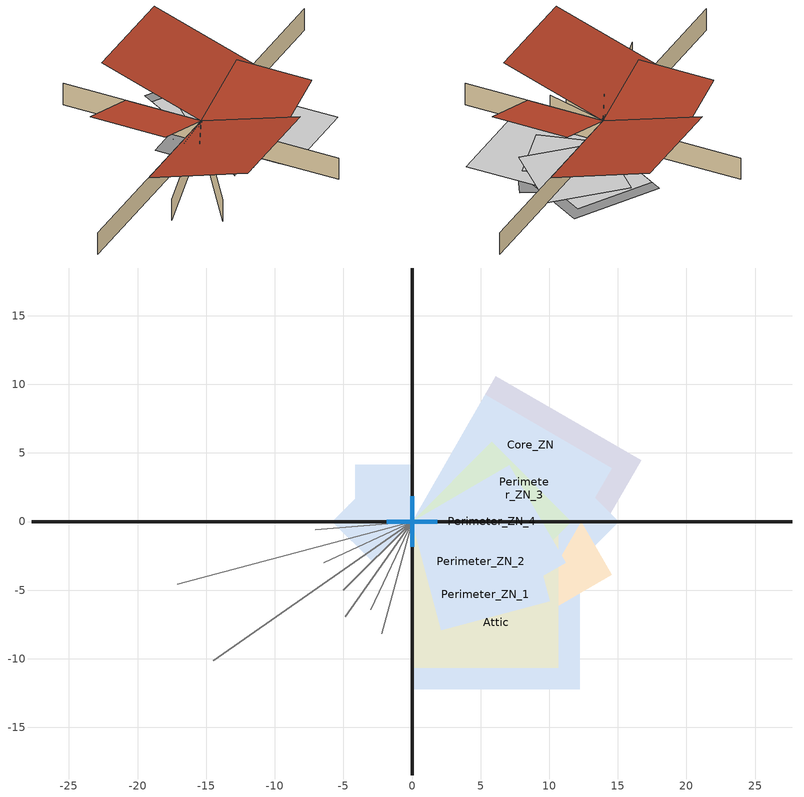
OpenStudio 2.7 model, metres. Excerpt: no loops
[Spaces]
Perimeter_ZN_1
 floor ground (Perimeter_ZN_1_floor Base_CZ12-SlabOnOrBelowGradeF073): 10.65,0 10.65,-10.65 0,-10.65 0,0 z0
 wall outside (Base_CZ12-NonresMetalFrameWallU062): 0,0 27.71,0 z0:3.05
 wall to Perimeter_ZN_2 (NACM_Interior Wall): 0,0 -7.05,-0.62 z0:3.05
 wall to Core_ZN (NACM_Interior Wall): 0,0 -17.1,-4.58 z0:3.05
 wall to Perimeter_ZN_4: -5,-5 0,0 z0:3.05
 window (Base_AllCZ_FixedWindowU36): 0,0 1.83,0 / 0,0 1.83,0 / 0,0 1.83,0 / 0,0 1.83,0 / 0,0 1.83,0 / 0,0 1.83,0 z0:1.52
 window (Glazed Door): 0,0 1.83,0 z0:2.13
Perimeter_ZN_2
 floor ground (Perimeter_ZN_2_floor Base_CZ12-SlabOnOrBelowGradeF073): 7.92,2.12 10.05,-5.8 2.12,-7.92 0,0 z0
 wall outside (Base_CZ12-NonresMetalFrameWallU062): 0,0 0,18.47 z0:3.05
 wall to Perimeter_ZN_3: -6.41,-2.99 0,0 z0:3.05
 wall to Core_ZN: -2.19,-8.18 0,0 z0:3.05
 window (Base_AllCZ_FixedWindowU36): 0,0 0,1.83 / 0,0 0,1.83 / 0,0 0,1.83 / 0,0 0,1.83 z0:1.52
Core_ZN
 floor ground (Core_ZN_floor Base_CZ12-SlabOnOrBelowGradeF073): 6.12,10.59 16.71,4.48 10.59,-6.12 0,0 z0
 wall to Perimeter_ZN_3: -14.5,-10.15 0,0 z0:3.05
 wall to Perimeter_ZN_4: -4.86,-6.93 0,0 z0:3.05
Perimeter_ZN_3
 floor ground (Perimeter_ZN_3_floor Base_CZ12-SlabOnOrBelowGradeF073): 9.22,5.33 14.55,-3.9 5.33,-9.22 0,0 z0
 wall outside (Base_CZ12-NonresMetalFrameWallU062): 0,0 -27.71,0 z0:3.05
 wall to Perimeter_ZN_4: -2.99,-6.41 0,0 z0:3.05
 window (Base_AllCZ_FixedWindowU36): 0,0 -1.83,0 / 0,0 -1.83,0 / 0,0 -1.83,0 / 0,0 -1.83,0 / 0,0 -1.83,0 / 0,0 -1.83,0 z0:1.52
Perimeter_ZN_4
 floor ground (Perimeter_ZN_4_floor Base_CZ12-SlabOnOrBelowGradeF073): 5.8,5.8 11.6,0 5.8,-5.8 0,0 z0
 wall outside (Base_CZ12-NonresMetalFrameWallU062): 0,0 0,-18.47 z0:3.05
 window (Base_AllCZ_FixedWindowU36): 0,0 0,-1.83 / 0,0 0,-1.83 / 0,0 0,-1.83 / 0,0 0,-1.83 z0:1.52
Attic
 floor outside (Base_CZ12-NonresOtherFloorU071): 0,4.12 0,0 -4.12,0 -4.12,4.12 z0; -0.88,3.27 0,0 -3.27,-0.88 -4.14,2.39 z0; -1.69,2.93 0,0 -2.93,-1.69 -4.62,1.24 z0; -2.91,2.91 0,0 -2.91,-2.91 -5.83,0 z0
 floor to Core_ZN (NACM_Drop Ceiling): 12.23,0 12.23,-12.23 0,-12.23 0,0 z0
 floor to Perimeter_ZN_2 (NACM_Drop Ceiling): 7.92,2.12 10.05,-5.8 2.12,-7.92 0,0 z0
 floor to Perimeter_ZN_4 (NACM_Drop Ceiling): 7.1,4.1 11.21,-3 4.1,-7.1 0,0 z0
 floor to Perimeter_ZN_1 (NACM_Drop Ceiling): 7.53,7.53 15.06,0 7.53,-7.53 0,0 z0
 floor to Perimeter_ZN_3 (NACM_Drop Ceiling): 5.33,9.22 14.55,3.9 9.22,-5.33 0,0 z0
 roof outside (Base_CZ12-SteepNonresWoodFramingAndOtherRoofU034): 0,-13.33,7.5 0,0,3.05 -14.05,0,3.05 -14.05,-13.33,7.5; 9.57,0,6.24 0,0,3.05 0,-10.09,3.05 9.57,-10.09,6.24; -9.57,0,6.24 0,0,3.05 0,10.09,3.05 -9.57,10.09,6.24; 0,13.33,7.5 0,0,3.05 14.05,0,3.05 14.05,13.33,7.5
[Site]
SACRAMENTO-EXECUTIVE-ARP Design_Conditions: Latitude {deg}=38.58; Longitude {deg}=-121.49; Time Zone {hr}=-8; Elevation {m}=3.9624
[SizingPeriod:DesignDay] Barometric Pressure {Pa}=101277; Sky Clearness=0; Rain Indicator=0; Snow Indicator=0; Day of Month=21; Daylight Saving Time Indicator=0; Dry-Bulb Temperature Range Modifier Type=DefaultMultipliers
Name | Maximum Dry-Bulb Temperature {C} | Daily Dry-Bulb Temperature Range {deltaC} | Humidity Indicating Conditions at Maximum Dry-Bulb | Wind Speed {m/s} | Wind Direction {deg} | Month | Day Type | Humidity Indicating Type | Solar Model Indicator | ASHRAE Taub | ASHRAE Taud
SACRAMENTO-EXECUTIVE-ARP Ann Htg 99.6% Condns DB | -0.2 | 0 | -0.2 | 0.4 | 90 | 1 | WinterDesignDay | Wetbulb | ASHRAEClearSky
SACRAMENTO-EXECUTIVE-ARP Ann Clg 0.4% Condns DB=>MCWB | 37.9 | 17.3 | 21.1 | 3.4 | 270 | 7 | SummerDesignDay | Wetbulb | ASHRAETau | 0.382 | 2.325
SACRAMENTO-EXECUTIVE-ARP Ann Clg 0.4% Condns DP=>MCDB | 28.5 | 17.3 | 17.9 | 3.3 | 270 | 7 | SummerDesignDay | Dewpoint | ASHRAETau | 0.382 | 2.325
SACRAMENTO-EXECUTIVE-ARP JUN Clg 0.4% Condns DB=>MCWB | 38.2 | 16.8 | 21.5 | 4.1 | 157 | 6 | SummerDesignDay | Wetbulb | ASHRAETau | 0.351 | 2.494
SACRAMENTO-EXECUTIVE-ARP JUL Clg 0.4% Condns DB=>MCWB | 41 | 17.3 | 22.1 | 2.9 | 225 | 7 | SummerDesignDay | Wetbulb | ASHRAETau | 0.382 | 2.325
SACRAMENTO-EXECUTIVE-ARP AUG Clg 0.4% Condns DB=>MCWB | 39.2 | 17.9 | 22.1 | 3 | 292 | 8 | SummerDesignDay | Wetbulb | ASHRAETau | 0.384 | 2.328
SACRAMENTO-EXECUTIVE-ARP SEP Clg 0.4% Condns DB=>MCWB | 37.8 | 17.2 | 20.5 | 2.4 | 0 | 9 | SummerDesignDay | Wetbulb | ASHRAETau | 0.358 | 2.451
SACRAMENTO-EXECUTIVE-ARP OCT Clg 0.4% Condns DB=>MCWB | 32.7 | 13 | 18.3 | 2.1 | 337 | 10 | SummerDesignDay | Wetbulb | ASHRAETau | 0.347 | 2.412
SACRAMENTO-EXECUTIVE-ARP NOV Clg 0.4% Condns DB=>MCWB | 25.2 | 7.3 | 15.2 | 2.4 | 292 | 11 | SummerDesignDay | Wetbulb | ASHRAETau | 0.315 | 2.59
[Site:WaterMainsTemperature]
Calculation Method=Schedule; Temperature Schedule=WaterMainCZ12
[Building]
Small Office: North Axis {deg}=0
[Material]
Name | Roughness | Thickness {m} | Conductivity {W/m-K} | Density {kg/m3} | Specific Heat {J/kg-K} | Thermal Absorptance | Solar Absorptance | Visible Absorptance
Stucco - 7/8 in. | MediumRough | 0.022352 | 0.700948 | 1855.1 | 837.36 | 0.9 | 0.7 | 0.8
Compliance Insulation R13.99 | Smooth | 0.0567131 | 0.0230188 | 16.0185 | 1130.436
Air - Metal Wall Framing - 16 or 24 in. OC; Air - Metal Wall Framing - 16 or 24 in. OC 1 | Smooth | 0.1397 | 1.22017 | 1.28148 | 1004.832
Gypsum Board - 1/2 in. | Smooth | 0.0127 | 0.158656 | 640.739 | 1130.436 | 0.9 | 0.7 | 0.8
Gypsum Board - 5/8 in. | MediumRough | 0.016002 | 0.158656 | 640.739 | 1130.436 | 0.9 | 0.7 | 0.8
Metal Standing Seam - 1/16 in. | MediumRough | 0.0015875 | 2.21534 | 7820.53 | 502.416 | 0.85 | 0.8 | 0.85
Compliance Insulation R28.63 | Smooth | 0.116061 | 0.0230188 | 16.0185 | 1130.436 | 0.9 | 0.7 | 0.8
Compliance Insulation R9.83 | MediumRough | 0.0398691 | 0.0230188 | 16.0185 | 1130.436 | 0.9 | 0.7 | 0.8
Plywood - 5/8 in. | Smooth | 0.016002 | 0.11544 | 480.554 | 1884.06
Carpet - 3/4 in. | Smooth | 0.01905 | 0.0455183 | 288.332 | 1381.644 | 0.9 | 0.7 | 0.8
Acoustic Tile - 3/4 in. | MediumRough | 0.01905 | 0.0576335 | 288.332 | 795.492 | 0.9 | 0.7 | 0.8
[Construction]
Base_CZ12-NonresMetalFrameWallU062: Stucco - 7/8 in., Compliance Insulation R13.99, Air - Metal Wall Framing - 16 or 24 in. OC, Gypsum Board - 1/2 in.
NACM_Interior Wall: Gypsum Board - 5/8 in., Air - Metal Wall Framing - 16 or 24 in. OC 1, Gypsum Board - 5/8 in.
Base_CZ12-SteepNonresWoodFramingAndOtherRoofU034: Metal Standing Seam - 1/16 in., Compliance Insulation R28.63
Base_CZ12-NonresOtherFloorU071: Compliance Insulation R9.83, Plywood - 5/8 in., Carpet - 3/4 in.
NACM_Drop Ceiling: Acoustic Tile - 3/4 in.
Base_AllCZ_FixedWindowU36: Base_AllCZ_FixedWindowU36 Material
Glazed Door: Glazed Door Material
[WindowMaterial:SimpleGlazingSystem]
Name | U-Factor {W/m2-K} | Solar Heat Gain Coefficient | Visible Transmittance
Base_AllCZ_FixedWindowU36 Material | 2.04417 | 0.25 | 0.42
Glazed Door Material | 2.55522 | 0.23 | 0.17
[Construction:FfactorGroundFloor] F-Factor {W/m-K}=1.26344
Name | Area {m2} | PerimeterExposed {m}
Perimeter_ZN_1_floor Base_CZ12-SlabOnOrBelowGradeF073; Perimeter_ZN_3_floor Base_CZ12-SlabOnOrBelowGradeF073 | 113.449 | 27.432
Perimeter_ZN_2_floor Base_CZ12-SlabOnOrBelowGradeF073 | 67.3009 | 18.288
Perimeter_ZN_4_floor Base_CZ12-SlabOnOrBelowGradeF073 | 67.3021 | 18.288
Core_ZN_floor Base_CZ12-SlabOnOrBelowGradeF073 | 149.659 | 0
[Space] Building Story=Building Story 1
Name | Thermal Zone | Design Specification Outdoor Air Object
Perimeter_ZN_1 | Perimeter_ZN_1 Thermal Zone | Perimeter_ZN_1 Thermal Zone Design Specification Outdoor Air
Perimeter_ZN_2 | Perimeter_ZN_2 Thermal Zone | Perimeter_ZN_2 Thermal Zone Design Specification Outdoor Air
Perimeter_ZN_3 | Perimeter_ZN_3 Thermal Zone | Perimeter_ZN_3 Thermal Zone Design Specification Outdoor Air
Perimeter_ZN_4 | Perimeter_ZN_4 Thermal Zone | Perimeter_ZN_4 Thermal Zone Design Specification Outdoor Air
Core_ZN | Core_ZN Thermal Zone | Core_ZN Thermal Zone Design Specification Outdoor Air
Attic | Attic Thermal Zone | Attic Thermal Zone Design Specification Outdoor Air
[ThermalZone] Multiplier=1; Use Ideal Air Loads=No
Name | Volume {m3} | Thermostat
Attic Thermal Zone | 1731.2
Core_ZN Thermal Zone | 456.156 | Core_ZN Thermal Zone Thermostat
Perimeter_ZN_1 Thermal Zone | 345.797 | Perimeter_ZN_1 Thermal Zone Thermostat
Perimeter_ZN_2 Thermal Zone | 205.13 | Perimeter_ZN_2 Thermal Zone Thermostat
Perimeter_ZN_3 Thermal Zone | 345.797 | Perimeter_ZN_3 Thermal Zone Thermostat
Perimeter_ZN_4 Thermal Zone | 205.13 | Perimeter_ZN_4 Thermal Zone Thermostat
[Sizing:Zone] Zone Cooling Design Supply Air Temperature Input Method=SupplyAirTemperature; Zone Cooling Design Supply Air Temperature {C}=14; Zone Cooling Design Supply Air Temperature Difference {deltaC}=11.11; Zone Heating Design Supply Air Temperature {C}=40; Zone Cooling Design Supply Air Humidity Ratio {kg-H2O/kg-air}=0.0085; Zone Heating Design Supply Air Humidity Ratio {kg-H2O/kg-air}=0.008; Zone Heating Sizing Factor=1; Zone Cooling Sizing Factor=1; Cooling Design Air Flow Method=DesignDay; Cooling Minimum Air Flow per Zone Floor Area {m3/s-m2}=0; Cooling Minimum Air Flow {m3/s}=0; Cooling Minimum Air Flow Fraction=0; Heating Design Air Flow Method=DesignDay; Heating Maximum Air Flow per Zone Floor Area {m3/s-m2}=0; Heating Maximum Air Flow {m3/s}=0; Heating Maximum Air Flow Fraction=0; Account for Dedicated Outdoor Air System=No; Dedicated Outdoor Air System Control Strategy=NeutralSupplyAir; Dedicated Outdoor Air Low Setpoint Temperature for Design {C}=autosize; Dedicated Outdoor Air High Setpoint Temperature for Design {C}=autosize
Name | Zone Heating Design Supply Air Temperature Input Method | Zone Heating Design Supply Air Temperature Difference {deltaC}
Attic Thermal Zone | SupplyAirTemperature | 11.11
Core_ZN Thermal Zone | TemperatureDifference | 13.8889
[Zone equipment]
Core_ZN Thermal Zone: PropNoClg ZnSys
[BuildingStory]
Building Story 1
[People:Definition] Number of People Calculation Method=People/Area; People per Space Floor Area {person/m2}=0.0538196; Fraction Radiant=0.3; Sensible Heat Fraction=0.555556
Perimeter_ZN_1 People Definition; Perimeter_ZN_2 People Definition; Perimeter_ZN_3 People Definition; Perimeter_ZN_4 People Definition; Core_ZN People Definition
[People] Number of People Schedule=OfficeOccupancy; Multiplier=1
Name | People Definition | Space or SpaceType | Activity Level Schedule
Perimeter_ZN_1 People | Perimeter_ZN_1 People Definition | Perimeter_ZN_1 | Perimeter_ZN_1 People Activity Level
Perimeter_ZN_2 People | Perimeter_ZN_2 People Definition | Perimeter_ZN_2 | Perimeter_ZN_2 People Activity Level
Perimeter_ZN_3 People | Perimeter_ZN_3 People Definition | Perimeter_ZN_3 | Perimeter_ZN_3 People Activity Level
Perimeter_ZN_4 People | Perimeter_ZN_4 People Definition | Perimeter_ZN_4 | Perimeter_ZN_4 People Activity Level
Core_ZN People | Core_ZN People Definition | Core_ZN | Core_ZN People Activity Level
[SpaceInfiltration:DesignFlowRate] Design Flow Rate Calculation Method=Flow/ExteriorWallArea; Flow per Exterior Surface Area {m3/s-m2}=0.000227584; Constant Term Coefficient=0; Temperature Term Coefficient=0; Velocity Term Coefficient=0.224052; Velocity Squared Term Coefficient=0
Name | Space or SpaceType | Schedule
Perimeter_ZN_1 Space Infiltration Design Flow Rate 1 | Perimeter_ZN_1 | OfficeInfiltration
Perimeter_ZN_2 Space Infiltration Design Flow Rate 1 | Perimeter_ZN_2 | OfficeInfiltration
Perimeter_ZN_3 Space Infiltration Design Flow Rate 1 | Perimeter_ZN_3 | OfficeInfiltration
Perimeter_ZN_4 Space Infiltration Design Flow Rate 1 | Perimeter_ZN_4 | OfficeInfiltration
Core_ZN Space Infiltration Design Flow Rate 1 | Core_ZN | OfficeInfiltration
Attic Space Infiltration Design Flow Rate 1 | Attic | On
[Lights:Definition] Design Level Calculation Method=Watts/Area; Watts per Space Floor Area {W/m2}=6.45835; Fraction Radiant=0.58; Return Air Fraction=0
Perimeter_ZN_1 Regulated Lights Definition; Perimeter_ZN_2 Regulated Lights Definition; Perimeter_ZN_3 Regulated Lights Definition; Perimeter_ZN_4 Regulated Lights Definition; Core_ZN Regulated Lights Definition
[Lights] Schedule=OfficeLights; Fraction Replaceable=1
Name | Lights Definition | Space or SpaceType
Perimeter_ZN_1 Regulated Lights | Perimeter_ZN_1 Regulated Lights Definition | Perimeter_ZN_1
Perimeter_ZN_2 Regulated Lights | Perimeter_ZN_2 Regulated Lights Definition | Perimeter_ZN_2
Perimeter_ZN_3 Regulated Lights | Perimeter_ZN_3 Regulated Lights Definition | Perimeter_ZN_3
Perimeter_ZN_4 Regulated Lights | Perimeter_ZN_4 Regulated Lights Definition | Perimeter_ZN_4
Core_ZN Regulated Lights | Core_ZN Regulated Lights Definition | Core_ZN
[ElectricEquipment:Definition] Design Level Calculation Method=Watts/Area; Watts per Space Floor Area {W/m2}=16.1459; Fraction Latent=0; Fraction Radiant=0.2; Fraction Lost=0
Perimeter_ZN_1 Recepticle Loads Definition; Perimeter_ZN_2 Recepticle Loads Definition; Perimeter_ZN_3 Recepticle Loads Definition; Perimeter_ZN_4 Recepticle Loads Definition; Core_ZN Recepticle Loads Definition
[ElectricEquipment] Schedule=OfficeReceptacle
Name | Electric Equipment Definition | Space or SpaceType
Perimeter_ZN_1 Recepticle Loads | Perimeter_ZN_1 Recepticle Loads Definition | Perimeter_ZN_1
Perimeter_ZN_2 Recepticle Loads | Perimeter_ZN_2 Recepticle Loads Definition | Perimeter_ZN_2
Perimeter_ZN_3 Recepticle Loads | Perimeter_ZN_3 Recepticle Loads Definition | Perimeter_ZN_3
Perimeter_ZN_4 Recepticle Loads | Perimeter_ZN_4 Recepticle Loads Definition | Perimeter_ZN_4
Core_ZN Recepticle Loads | Core_ZN Recepticle Loads Definition | Core_ZN
[AvailabilityManager:NightCycle] Control Type=CycleOnControlZone; Thermostat Tolerance {deltaC}=1.11111; Cycling Run Time Control Type=ThermostatWithMinimumRunTime; Cycling Run Time {s}=900
Availability Manager Night Cycle 1; Availability Manager Night Cycle 2; Availability Manager Night Cycle 3; Availability Manager Night Cycle 4
[Coil:Cooling:DX:SingleSpeed]
PropNoClg CoilClg: Availability Schedule=Always On Discrete; Rated Total Cooling Capacity {W}=autosize; Rated Sensible Heat Ratio=autosize; Rated COP {W/W}=3; Rated Air Flow Rate {m3/s}=autosize; Rated Evaporator Fan Power Per Volume Flow Rate {W/(m3/s)}=773.3; Total Cooling Capacity Function of Temperature Curve=CoilClgDXQRatio_fTwbToadbSI; Total Cooling Capacity Function of Flow Fraction Curve=CoilClgDXSnglQRatio_fCFMRatio; Energy Input Ratio Function of Temperature Curve=Curve Biquadratic 1; Energy Input Ratio Function of Flow Fraction Curve=CoilClgDXSnglEIRRatio_fCFMRatio; Part Load Fraction Correlation Curve=Curve Quadratic 1; Condenser Type=AirCooled; Evaporative Condenser Effectiveness=0; Evaporative Condenser Air Flow Rate {m3/s}=Autosize; Evaporative Condenser Pump Rated Power Consumption {W}=Autosize; Crankcase Heater Capacity {W}=0; Maximum Outdoor Dry-Bulb Temperature for Crankcase Heater Operation {C}=0; Basin Heater Capacity {W/K}=0; Basin Heater Setpoint Temperature {C}=10
[DesignSpecification:OutdoorAir] Outdoor Air Method=Maximum; Outdoor Air Flow per Person {m3/s-person}=0
Name | Outdoor Air Flow per Floor Area {m3/s-m2}
Attic Thermal Zone Design Specification Outdoor Air | 0
Core_ZN Thermal Zone Design Specification Outdoor Air; Perimeter_ZN_1 Thermal Zone Design Specification Outdoor Air; Perimeter_ZN_2 Thermal Zone Design Specification Outdoor Air; Perimeter_ZN_3 Thermal Zone Design Specification Outdoor Air; Perimeter_ZN_4 Thermal Zone Design Specification Outdoor Air | 0.000762
[ThermostatSetpoint:DualSetpoint] Heating Setpoint Temperature Schedule=OfficeHtgSetpt; Cooling Setpoint Temperature Schedule=OfficeClgSetpt
Core_ZN Thermal Zone Thermostat; Perimeter_ZN_1 Thermal Zone Thermostat; Perimeter_ZN_2 Thermal Zone Thermostat; Perimeter_ZN_3 Thermal Zone Thermostat; Perimeter_ZN_4 Thermal Zone Thermostat
[Fan:OnOff]
PropNoClg Fan: Availability Schedule=Always On; Fan Total Efficiency=1; Pressure Rise {Pa}=0.00249089; Maximum Flow Rate {m3/s}=autosize; Motor Efficiency=1; Motor In Airstream Fraction=1; Fan Power Ratio Function of Speed Ratio Curve=Fan On Off Power Curve; Fan Efficiency Ratio Function of Speed Ratio Curve=Fan On Off Efficiency Curve
[Coil:Heating:Electric]
PropNoClg Dummy CoilHtg: Availability Schedule=Always On
[ZoneHVAC:PackagedTerminalAirConditioner]
PropNoClg ZnSys: Availability Schedule=OfficeHVACAvail; Supply Air Flow Rate During Cooling Operation {m3/s}=Autosize; Supply Air Flow Rate During Heating Operation {m3/s}=Autosize; Supply Air Flow Rate When No Cooling or Heating is Needed {m3/s}=Autosize; Outdoor Air Flow Rate During Cooling Operation {m3/s}=0; Outdoor Air Flow Rate During Heating Operation {m3/s}=0; Outdoor Air Flow Rate When No Cooling or Heating is Needed {m3/s}=0; Supply Air Fan=PropNoClg Fan; Heating Coil=PropNoClg Dummy CoilHtg; Cooling Coil=PropNoClg CoilClg; Fan Placement=DrawThrough
[Curve:Biquadratic]
Name | Coefficient1 Constant | Coefficient2 x | Coefficient3 x**2 | Coefficient4 y | Coefficient5 y**2 | Coefficient6 x*y | Minimum Value of x | Maximum Value of x | Minimum Value of y | Maximum Value of y | Minimum Curve Output | Maximum Curve Output
CoilClgDXQRatio_fTwbToadbSI | 0.86779 | 0.014245 | 0.000554 | -0.007569 | 3.2e-005 | -0.000191 | 13.89 | 25 | 23.89 | 46.11 | 0.77 | 1.29
Curve Biquadratic 1 | 0.342414 | 0.034885 | -0.0006237 | 0.00497722 | 0.000437951 | -0.000728028 | 17 | 22 | 13 | 46
[Curve:Cubic]
Fan On Off Efficiency Curve: Coefficient1 Constant=1; Coefficient2 x=0; Coefficient3 x**2=0; Coefficient4 x**3=0; Minimum Value of x=0; Maximum Value of x=1
[Curve:Quadratic] Minimum Value of x=0
Name | Coefficient1 Constant | Coefficient2 x | Coefficient3 x**2 | Maximum Value of x | Minimum Curve Output
CoilClgDXSnglQRatio_fCFMRatio | 0.8 | 0.2 | 0 | 100 | 0.8
CoilClgDXSnglEIRRatio_fCFMRatio | 1.156 | -0.1816 | 0.0256 | 100
Curve Quadratic 1 | 0.85 | 0.15 | 0 | 1
[Schedule:Day]
WaterMainCZ12Jan: 1, 0, 10.7778, 2, 0, 10.7778, 3, 0, 10.7778, 4, 0, 10.7778, 5, 0, 10.7778, 6, 0, 10.7778, 7, 0, 10.7778, 8, 0, 10.7778, 9, 0, 10.7778, 10, 0, 10.7778, 11, 0, 10.7778, 12, 0, 10.7778, 13, 0, 10.7778, 14, 0, 10.7778, 15, 0, 10.7778, 16, 0, 10.7778, 17, 0, 10.7778, 18, 0, 10.7778, 19, 0, 10.7778, 20, 0, 10.7778, 21, 0, 10.7778, 22, 0, 10.7778, 23, 0, 10.7778, 24, 0, 10.7778
WaterMainCZ12Feb: 1, 0, 10.8333, 2, 0, 10.8333, 3, 0, 10.8333, 4, 0, 10.8333, 5, 0, 10.8333, 6, 0, 10.8333, 7, 0, 10.8333, 8, 0, 10.8333, 9, 0, 10.8333, 10, 0, 10.8333, 11, 0, 10.8333, 12, 0, 10.8333, 13, 0, 10.8333, 14, 0, 10.8333, 15, 0, 10.8333, 16, 0, 10.8333, 17, 0, 10.8333, 18, 0, 10.8333, 19, 0, 10.8333, 20, 0, 10.8333, 21, 0, 10.8333, 22, 0, 10.8333, 23, 0, 10.8333, 24, 0, 10.8333
WaterMainCZ12Mar: 1, 0, 11.5, 2, 0, 11.5, 3, 0, 11.5, 4, 0, 11.5, 5, 0, 11.5, 6, 0, 11.5, 7, 0, 11.5, 8, 0, 11.5, 9, 0, 11.5, 10, 0, 11.5, 11, 0, 11.5, 12, 0, 11.5, 13, 0, 11.5, 14, 0, 11.5, 15, 0, 11.5, 16, 0, 11.5, 17, 0, 11.5, 18, 0, 11.5, 19, 0, 11.5, 20, 0, 11.5, 21, 0, 11.5, 22, 0, 11.5, 23, 0, 11.5, 24, 0, 11.5
WaterMainCZ12Apr: 1, 0, 12.5556, 2, 0, 12.5556, 3, 0, 12.5556, 4, 0, 12.5556, 5, 0, 12.5556, 6, 0, 12.5556, 7, 0, 12.5556, 8, 0, 12.5556, 9, 0, 12.5556, 10, 0, 12.5556, 11, 0, 12.5556, 12, 0, 12.5556, 13, 0, 12.5556, 14, 0, 12.5556, 15, 0, 12.5556, 16, 0, 12.5556, 17, 0, 12.5556, 18, 0, 12.5556, 19, 0, 12.5556, 20, 0, 12.5556, 21, 0, 12.5556, 22, 0, 12.5556, 23, 0, 12.5556, 24, 0, 12.5556
WaterMainCZ12May: 1, 0, 12.6111, 2, 0, 12.6111, 3, 0, 12.6111, 4, 0, 12.6111, 5, 0, 12.6111, 6, 0, 12.6111, 7, 0, 12.6111, 8, 0, 12.6111, 9, 0, 12.6111, 10, 0, 12.6111, 11, 0, 12.6111, 12, 0, 12.6111, 13, 0, 12.6111, 14, 0, 12.6111, 15, 0, 12.6111, 16, 0, 12.6111, 17, 0, 12.6111, 18, 0, 12.6111, 19, 0, 12.6111, 20, 0, 12.6111, 21, 0, 12.6111, 22, 0, 12.6111, 23, 0, 12.6111, 24, 0, 12.6111
WaterMainCZ12Jun: 1, 0, 14.4444, 2, 0, 14.4444, 3, 0, 14.4444, 4, 0, 14.4444, 5, 0, 14.4444, 6, 0, 14.4444, 7, 0, 14.4444, 8, 0, 14.4444, 9, 0, 14.4444, 10, 0, 14.4444, 11, 0, 14.4444, 12, 0, 14.4444, 13, 0, 14.4444, 14, 0, 14.4444, 15, 0, 14.4444, 16, 0, 14.4444, 17, 0, 14.4444, 18, 0, 14.4444, 19, 0, 14.4444, 20, 0, 14.4444, 21, 0, 14.4444, 22, 0, 14.4444, 23, 0, 14.4444, 24, 0, 14.4444
WaterMainCZ12Jul: 1, 0, 15.6667, 2, 0, 15.6667, 3, 0, 15.6667, 4, 0, 15.6667, 5, 0, 15.6667, 6, 0, 15.6667, 7, 0, 15.6667, 8, 0, 15.6667, 9, 0, 15.6667, 10, 0, 15.6667, 11, 0, 15.6667, 12, 0, 15.6667, 13, 0, 15.6667, 14, 0, 15.6667, 15, 0, 15.6667, 16, 0, 15.6667, 17, 0, 15.6667, 18, 0, 15.6667, 19, 0, 15.6667, 20, 0, 15.6667, 21, 0, 15.6667, 22, 0, 15.6667, 23, 0, 15.6667, 24, 0, 15.6667
WaterMainCZ12Aug: 1, 0, 16.2778, 2, 0, 16.2778, 3, 0, 16.2778, 4, 0, 16.2778, 5, 0, 16.2778, 6, 0, 16.2778, 7, 0, 16.2778, 8, 0, 16.2778, 9, 0, 16.2778, 10, 0, 16.2778, 11, 0, 16.2778, 12, 0, 16.2778, 13, 0, 16.2778, 14, 0, 16.2778, 15, 0, 16.2778, 16, 0, 16.2778, 17, 0, 16.2778, 18, 0, 16.2778, 19, 0, 16.2778, 20, 0, 16.2778, 21, 0, 16.2778, 22, 0, 16.2778, 23, 0, 16.2778, 24, 0, 16.2778
WaterMainCZ12Sep: 1, 0, 16, 2, 0, 16, 3, 0, 16, 4, 0, 16, 5, 0, 16, 6, 0, 16, 7, 0, 16, 8, 0, 16, 9, 0, 16, 10, 0, 16, 11, 0, 16, 12, 0, 16, 13, 0, 16, 14, 0, 16, 15, 0, 16, 16, 0, 16, 17, 0, 16, 18, 0, 16, 19, 0, 16, 20, 0, 16, 21, 0, 16, 22, 0, 16, 23, 0, 16, 24, 0, 16
WaterMainCZ12Oct: 1, 0, 15.7778, 2, 0, 15.7778, 3, 0, 15.7778, 4, 0, 15.7778, 5, 0, 15.7778, 6, 0, 15.7778, 7, 0, 15.7778, 8, 0, 15.7778, 9, 0, 15.7778, 10, 0, 15.7778, 11, 0, 15.7778, 12, 0, 15.7778, 13, 0, 15.7778, 14, 0, 15.7778, 15, 0, 15.7778, 16, 0, 15.7778, 17, 0, 15.7778, 18, 0, 15.7778, 19, 0, 15.7778, 20, 0, 15.7778, 21, 0, 15.7778, 22, 0, 15.7778, 23, 0, 15.7778, 24, 0, 15.7778
WaterMainCZ12Nov: 1, 0, 14, 2, 0, 14, 3, 0, 14, 4, 0, 14, 5, 0, 14, 6, 0, 14, 7, 0, 14, 8, 0, 14, 9, 0, 14, 10, 0, 14, 11, 0, 14, 12, 0, 14, 13, 0, 14, 14, 0, 14, 15, 0, 14, 16, 0, 14, 17, 0, 14, 18, 0, 14, 19, 0, 14, 20, 0, 14, 21, 0, 14, 22, 0, 14, 23, 0, 14, 24, 0, 14
WaterMainCZ12Dec: 1, 0, 11.7222, 2, 0, 11.7222, 3, 0, 11.7222, 4, 0, 11.7222, 5, 0, 11.7222, 6, 0, 11.7222, 7, 0, 11.7222, 8, 0, 11.7222, 9, 0, 11.7222, 10, 0, 11.7222, 11, 0, 11.7222, 12, 0, 11.7222, 13, 0, 11.7222, 14, 0, 11.7222, 15, 0, 11.7222, 16, 0, 11.7222, 17, 0, 11.7222, 18, 0, 11.7222, 19, 0, 11.7222, 20, 0, 11.7222, 21, 0, 11.7222, 22, 0, 11.7222, 23, 0, 11.7222, 24, 0, 11.7222
OfficeOccupancySun: 1, 0, 0, 2, 0, 0, 3, 0, 0, 4, 0, 0, 5, 0, 0, 6, 0, 0, 7, 0, 0.05, 8, 0, 0.05, 9, 0, 0.05, 10, 0, 0.05, 11, 0, 0.05, 12, 0, 0.05, 13, 0, 0.05, 14, 0, 0.05, 15, 0, 0.05, 16, 0, 0.05, 17, 0, 0.05, 18, 0, 0.05, 19, 0, 0, 20, 0, 0, 21, 0, 0, 22, 0, 0, 23, 0, 0, 24, 0, 0
OfficeOccupancyWD: 1, 0, 0, 2, 0, 0, 3, 0, 0, 4, 0, 0, 5, 0, 0, 6, 0, 0, 7, 0, 0.1, 8, 0, 0.2, 9, 0, 0.95, 10, 0, 0.95, 11, 0, 0.95, 12, 0, 0.95, 13, 0, 0.5, 14, 0, 0.95, 15, 0, 0.95, 16, 0, 0.95, 17, 0, 0.95, 18, 0, 0.3, 19, 0, 0.1, 20, 0, 0.1, 21, 0, 0.1, 22, 0, 0.1, 23, 0, 0.05, 24, 0, 0.05
OfficeOccupancySat: 1, 0, 0, 2, 0, 0, 3, 0, 0, 4, 0, 0, 5, 0, 0, 6, 0, 0, 7, 0, 0.1, 8, 0, 0.1, 9, 0, 0.3, 10, 0, 0.3, 11, 0, 0.3, 12, 0, 0.3, 13, 0, 0.1, 14, 0, 0.1, 15, 0, 0.1, 16, 0, 0.1, 17, 0, 0.1, 18, 0, 0.05, 19, 0, 0.05, 20, 0, 0, 21, 0, 0, 22, 0, 0, 23, 0, 0, 24, 0, 0
OnDay; AllOnHVACAvailDay: 1, 0, 1, 2, 0, 1, 3, 0, 1, 4, 0, 1, 5, 0, 1, 6, 0, 1, 7, 0, 1, 8, 0, 1, 9, 0, 1, 10, 0, 1, 11, 0, 1, 12, 0, 1, 13, 0, 1, 14, 0, 1, 15, 0, 1, 16, 0, 1, 17, 0, 1, 18, 0, 1, 19, 0, 1, 20, 0, 1, 21, 0, 1, 22, 0, 1, 23, 0, 1, 24, 0, 1
OffDay: 1, 0, 0, 2, 0, 0, 3, 0, 0, 4, 0, 0, 5, 0, 0, 6, 0, 0, 7, 0, 0, 8, 0, 0, 9, 0, 0, 10, 0, 0, 11, 0, 0, 12, 0, 0, 13, 0, 0, 14, 0, 0, 15, 0, 0, 16, 0, 0, 17, 0, 0, 18, 0, 0, 19, 0, 0, 20, 0, 0, 21, 0, 0, 22, 0, 0, 23, 0, 0, 24, 0, 0
OfficeReceptacleSun; OfficeLightsSun: 1, 0, 0.05, 2, 0, 0.05, 3, 0, 0.05, 4, 0, 0.05, 5, 0, 0.05, 6, 0, 0.05, 7, 0, 0.05, 8, 0, 0.05, 9, 0, 0.05, 10, 0, 0.05, 11, 0, 0.05, 12, 0, 0.05, 13, 0, 0.05, 14, 0, 0.05, 15, 0, 0.05, 16, 0, 0.05, 17, 0, 0.05, 18, 0, 0.05, 19, 0, 0.05, 20, 0, 0.05, 21, 0, 0.05, 22, 0, 0.05, 23, 0, 0.05, 24, 0, 0.05
OfficeReceptacleWD: 1, 0, 0.05, 2, 0, 0.05, 3, 0, 0.05, 4, 0, 0.05, 5, 0, 0.05, 6, 0, 0.1, 7, 0, 0.1, 8, 0, 0.3, 9, 0, 0.9, 10, 0, 0.9, 11, 0, 0.9, 12, 0, 0.9, 13, 0, 0.9, 14, 0, 0.9, 15, 0, 0.9, 16, 0, 0.9, 17, 0, 0.9, 18, 0, 0.5, 19, 0, 0.3, 20, 0, 0.3, 21, 0, 0.2, 22, 0, 0.2, 23, 0, 0.1, 24, 0, 0.05
OfficeReceptacleSat; OfficeLightsSat: 1, 0, 0.05, 2, 0, 0.05, 3, 0, 0.05, 4, 0, 0.05, 5, 0, 0.05, 6, 0, 0.05, 7, 0, 0.1, 8, 0, 0.1, 9, 0, 0.3, 10, 0, 0.3, 11, 0, 0.3, 12, 0, 0.3, 13, 0, 0.15, 14, 0, 0.15, 15, 0, 0.15, 16, 0, 0.15, 17, 0, 0.15, 18, 0, 0.05, 19, 0, 0.05, 20, 0, 0.05, 21, 0, 0.05, 22, 0, 0.05, 23, 0, 0.05, 24, 0, 0.05
OfficeInfiltrationSun: 1, 0, 1, 2, 0, 1, 3, 0, 1, 4, 0, 1, 5, 0, 1, 6, 0, 0.25, 7, 0, 0.25, 8, 0, 0.25, 9, 0, 0.25, 10, 0, 0.25, 11, 0, 0.25, 12, 0, 0.25, 13, 0, 0.25, 14, 0, 0.25, 15, 0, 0.25, 16, 0, 0.25, 17, 0, 0.25, 18, 0, 0.25, 19, 0, 1, 20, 0, 1, 21, 0, 1, 22, 0, 1, 23, 0, 1, 24, 0, 1
OfficeInfiltrationWD: 1, 0, 1, 2, 0, 1, 3, 0, 1, 4, 0, 1, 5, 0, 1, 6, 0, 0.25, 7, 0, 0.25, 8, 0, 0.25, 9, 0, 0.25, 10, 0, 0.25, 11, 0, 0.25, 12, 0, 0.25, 13, 0, 0.25, 14, 0, 0.25, 15, 0, 0.25, 16, 0, 0.25, 17, 0, 0.25, 18, 0, 0.25, 19, 0, 0.25, 20, 0, 0.25, 21, 0, 0.25, 22, 0, 0.25, 23, 0, 0.25, 24, 0, 0.25
OfficeInfiltrationSat: 1, 0, 1, 2, 0, 1, 3, 0, 1, 4, 0, 1, 5, 0, 1, 6, 0, 0.25, 7, 0, 0.25, 8, 0, 0.25, 9, 0, 0.25, 10, 0, 0.25, 11, 0, 0.25, 12, 0, 0.25, 13, 0, 0.25, 14, 0, 0.25, 15, 0, 0.25, 16, 0, 0.25, 17, 0, 0.25, 18, 0, 0.25, 19, 0, 0.25, 20, 0, 1, 21, 0, 1, 22, 0, 1, 23, 0, 1, 24, 0, 1
OfficeLightsWD: 1, 0, 0.05, 2, 0, 0.05, 3, 0, 0.05, 4, 0, 0.05, 5, 0, 0.05, 6, 0, 0.1, 7, 0, 0.1, 8, 0, 0.3, 9, 0, 0.65, 10, 0, 0.65, 11, 0, 0.65, 12, 0, 0.65, 13, 0, 0.65, 14, 0, 0.65, 15, 0, 0.65, 16, 0, 0.65, 17, 0, 0.65, 18, 0, 0.35, 19, 0, 0.3, 20, 0, 0.3, 21, 0, 0.2, 22, 0, 0.2, 23, 0, 0.1, 24, 0, 0.05
OfficeHVACAvailSun: 1, 0, 0, 2, 0, 0, 3, 0, 0, 4, 0, 0, 5, 0, 0, 6, 0, 1, 7, 0, 1, 8, 0, 1, 9, 0, 1, 10, 0, 1, 11, 0, 1, 12, 0, 1, 13, 0, 1, 14, 0, 1, 15, 0, 1, 16, 0, 1, 17, 0, 1, 18, 0, 1, 19, 0, 0, 20, 0, 0, 21, 0, 0, 22, 0, 0, 23, 0, 0, 24, 0, 0
OfficeHVACAvailWD: 1, 0, 0, 2, 0, 0, 3, 0, 0, 4, 0, 0, 5, 0, 0, 6, 0, 1, 7, 0, 1, 8, 0, 1, 9, 0, 1, 10, 0, 1, 11, 0, 1, 12, 0, 1, 13, 0, 1, 14, 0, 1, 15, 0, 1, 16, 0, 1, 17, 0, 1, 18, 0, 1, 19, 0, 1, 20, 0, 1, 21, 0, 1, 22, 0, 1, 23, 0, 1, 24, 0, 1
OfficeHVACAvailSat: 1, 0, 0, 2, 0, 0, 3, 0, 0, 4, 0, 0, 5, 0, 0, 6, 0, 1, 7, 0, 1, 8, 0, 1, 9, 0, 1, 10, 0, 1, 11, 0, 1, 12, 0, 1, 13, 0, 1, 14, 0, 1, 15, 0, 1, 16, 0, 1, 17, 0, 1, 18, 0, 1, 19, 0, 1, 20, 0, 0, 21, 0, 0, 22, 0, 0, 23, 0, 0, 24, 0, 0
OfficeClgSetptSun: 1, 0, 29.4444, 2, 0, 29.4444, 3, 0, 29.4444, 4, 0, 29.4444, 5, 0, 29.4444, 6, 0, 29.4444, 7, 0, 29.4444, 8, 0, 29.4444, 9, 0, 29.4444, 10, 0, 29.4444, 11, 0, 29.4444, 12, 0, 29.4444, 13, 0, 29.4444, 14, 0, 29.4444, 15, 0, 29.4444, 16, 0, 29.4444, 17, 0, 29.4444, 18, 0, 29.4444, 19, 0, 29.4444, 20, 0, 29.4444, 21, 0, 29.4444, 22, 0, 29.4444, 23, 0, 29.4444, 24, 0, 29.4444
OfficeClgSetptWD: 1, 0, 29.4444, 2, 0, 29.4444, 3, 0, 29.4444, 4, 0, 29.4444, 5, 0, 29.4444, 6, 0, 23.8889, 7, 0, 23.8889, 8, 0, 23.8889, 9, 0, 23.8889, 10, 0, 23.8889, 11, 0, 23.8889, 12, 0, 23.8889, 13, 0, 23.8889, 14, 0, 23.8889, 15, 0, 23.8889, 16, 0, 23.8889, 17, 0, 23.8889, 18, 0, 23.8889, 19, 0, 23.8889, 20, 0, 23.8889, 21, 0, 23.8889, 22, 0, 23.8889, 23, 0, 23.8889, 24, 0, 23.8889
OfficeClgSetptSat: 1, 0, 29.4444, 2, 0, 29.4444, 3, 0, 29.4444, 4, 0, 29.4444, 5, 0, 29.4444, 6, 0, 23.8889, 7, 0, 23.8889, 8, 0, 23.8889, 9, 0, 23.8889, 10, 0, 23.8889, 11, 0, 23.8889, 12, 0, 23.8889, 13, 0, 23.8889, 14, 0, 23.8889, 15, 0, 23.8889, 16, 0, 23.8889, 17, 0, 23.8889, 18, 0, 23.8889, 19, 0, 23.8889, 20, 0, 29.4444, 21, 0, 29.4444, 22, 0, 29.4444, 23, 0, 29.4444, 24, 0, 29.4444
OfficeHtgSetptSun: 1, 0, 15.5556, 2, 0, 15.5556, 3, 0, 15.5556, 4, 0, 15.5556, 5, 0, 15.5556, 6, 0, 15.5556, 7, 0, 15.5556, 8, 0, 15.5556, 9, 0, 15.5556, 10, 0, 15.5556, 11, 0, 15.5556, 12, 0, 15.5556, 13, 0, 15.5556, 14, 0, 15.5556, 15, 0, 15.5556, 16, 0, 15.5556, 17, 0, 15.5556, 18, 0, 15.5556, 19, 0, 15.5556, 20, 0, 15.5556, 21, 0, 15.5556, 22, 0, 15.5556, 23, 0, 15.5556, 24, 0, 15.5556
OfficeHtgSetptWD: 1, 0, 15.5556, 2, 0, 15.5556, 3, 0, 15.5556, 4, 0, 15.5556, 5, 0, 15.5556, 6, 0, 21.1111, 7, 0, 21.1111, 8, 0, 21.1111, 9, 0, 21.1111, 10, 0, 21.1111, 11, 0, 21.1111, 12, 0, 21.1111, 13, 0, 21.1111, 14, 0, 21.1111, 15, 0, 21.1111, 16, 0, 21.1111, 17, 0, 21.1111, 18, 0, 21.1111, 19, 0, 21.1111, 20, 0, 21.1111, 21, 0, 21.1111, 22, 0, 21.1111, 23, 0, 21.1111, 24, 0, 21.1111
OfficeHtgSetptSat: 1, 0, 15.5556, 2, 0, 15.5556, 3, 0, 15.5556, 4, 0, 15.5556, 5, 0, 15.5556, 6, 0, 21.1111, 7, 0, 21.1111, 8, 0, 21.1111, 9, 0, 21.1111, 10, 0, 21.1111, 11, 0, 21.1111, 12, 0, 21.1111, 13, 0, 21.1111, 14, 0, 21.1111, 15, 0, 21.1111, 16, 0, 21.1111, 17, 0, 21.1111, 18, 0, 21.1111, 19, 0, 21.1111, 20, 0, 15.5556, 21, 0, 15.5556, 22, 0, 15.5556, 23, 0, 15.5556, 24, 0, 15.5556
Schedule:Day #1; Schedule:Day #8; Schedule:Day #10; Schedule:Day #12; Schedule:Day #14: 24, 0, 131.882
Schedule Day 1: 24, 0, 1
[Schedule:Week]
WaterMainCZ12JanWk: WaterMainCZ12Jan, WaterMainCZ12Jan, WaterMainCZ12Jan, WaterMainCZ12Jan, WaterMainCZ12Jan, WaterMainCZ12Jan, WaterMainCZ12Jan, WaterMainCZ12Jan, WaterMainCZ12Jan, WaterMainCZ12Jan, WaterMainCZ12Jan, WaterMainCZ12Jan
WaterMainCZ12FebWk: WaterMainCZ12Feb, WaterMainCZ12Feb, WaterMainCZ12Feb, WaterMainCZ12Feb, WaterMainCZ12Feb, WaterMainCZ12Feb, WaterMainCZ12Feb, WaterMainCZ12Feb, WaterMainCZ12Feb, WaterMainCZ12Feb, WaterMainCZ12Feb, WaterMainCZ12Feb
WaterMainCZ12MarWk: WaterMainCZ12Mar, WaterMainCZ12Mar, WaterMainCZ12Mar, WaterMainCZ12Mar, WaterMainCZ12Mar, WaterMainCZ12Mar, WaterMainCZ12Mar, WaterMainCZ12Mar, WaterMainCZ12Mar, WaterMainCZ12Mar, WaterMainCZ12Mar, WaterMainCZ12Mar
WaterMainCZ12AprWk: WaterMainCZ12Apr, WaterMainCZ12Apr, WaterMainCZ12Apr, WaterMainCZ12Apr, WaterMainCZ12Apr, WaterMainCZ12Apr, WaterMainCZ12Apr, WaterMainCZ12Apr, WaterMainCZ12Apr, WaterMainCZ12Apr, WaterMainCZ12Apr, WaterMainCZ12Apr
WaterMainCZ12MayWk: WaterMainCZ12May, WaterMainCZ12May, WaterMainCZ12May, WaterMainCZ12May, WaterMainCZ12May, WaterMainCZ12May, WaterMainCZ12May, WaterMainCZ12May, WaterMainCZ12May, WaterMainCZ12May, WaterMainCZ12May, WaterMainCZ12May
WaterMainCZ12JunWk: WaterMainCZ12Jun, WaterMainCZ12Jun, WaterMainCZ12Jun, WaterMainCZ12Jun, WaterMainCZ12Jun, WaterMainCZ12Jun, WaterMainCZ12Jun, WaterMainCZ12Jun, WaterMainCZ12Jun, WaterMainCZ12Jun, WaterMainCZ12Jun, WaterMainCZ12Jun
WaterMainCZ12JulWk: WaterMainCZ12Jul, WaterMainCZ12Jul, WaterMainCZ12Jul, WaterMainCZ12Jul, WaterMainCZ12Jul, WaterMainCZ12Jul, WaterMainCZ12Jul, WaterMainCZ12Jul, WaterMainCZ12Jul, WaterMainCZ12Jul, WaterMainCZ12Jul, WaterMainCZ12Jul
WaterMainCZ12AugWk: WaterMainCZ12Aug, WaterMainCZ12Aug, WaterMainCZ12Aug, WaterMainCZ12Aug, WaterMainCZ12Aug, WaterMainCZ12Aug, WaterMainCZ12Aug, WaterMainCZ12Aug, WaterMainCZ12Aug, WaterMainCZ12Aug, WaterMainCZ12Aug, WaterMainCZ12Aug
WaterMainCZ12SepWk: WaterMainCZ12Sep, WaterMainCZ12Sep, WaterMainCZ12Sep, WaterMainCZ12Sep, WaterMainCZ12Sep, WaterMainCZ12Sep, WaterMainCZ12Sep, WaterMainCZ12Sep, WaterMainCZ12Sep, WaterMainCZ12Sep, WaterMainCZ12Sep, WaterMainCZ12Sep
WaterMainCZ12OctWk: WaterMainCZ12Oct, WaterMainCZ12Oct, WaterMainCZ12Oct, WaterMainCZ12Oct, WaterMainCZ12Oct, WaterMainCZ12Oct, WaterMainCZ12Oct, WaterMainCZ12Oct, WaterMainCZ12Oct, WaterMainCZ12Oct, WaterMainCZ12Oct, WaterMainCZ12Oct
WaterMainCZ12NovWk: WaterMainCZ12Nov, WaterMainCZ12Nov, WaterMainCZ12Nov, WaterMainCZ12Nov, WaterMainCZ12Nov, WaterMainCZ12Nov, WaterMainCZ12Nov, WaterMainCZ12Nov, WaterMainCZ12Nov, WaterMainCZ12Nov, WaterMainCZ12Nov, WaterMainCZ12Nov
WaterMainCZ12DecWk: WaterMainCZ12Dec, WaterMainCZ12Dec, WaterMainCZ12Dec, WaterMainCZ12Dec, WaterMainCZ12Dec, WaterMainCZ12Dec, WaterMainCZ12Dec, WaterMainCZ12Dec, WaterMainCZ12Dec, WaterMainCZ12Dec, WaterMainCZ12Dec, WaterMainCZ12Dec
OfficeOccupancyWk: OfficeOccupancySun, OfficeOccupancyWD, OfficeOccupancyWD, OfficeOccupancyWD, OfficeOccupancyWD, OfficeOccupancyWD, OfficeOccupancySat, OfficeOccupancySun, OnDay, OffDay, OfficeOccupancySun, OfficeOccupancySun
OfficeReceptacleWk: OfficeReceptacleSun, OfficeReceptacleWD, OfficeReceptacleWD, OfficeReceptacleWD, OfficeReceptacleWD, OfficeReceptacleWD, OfficeReceptacleSat, OfficeReceptacleSun, OnDay, OffDay, OfficeReceptacleSun, OfficeReceptacleSun
OfficeInfiltrationWk: OfficeInfiltrationSun, OfficeInfiltrationWD, OfficeInfiltrationWD, OfficeInfiltrationWD, OfficeInfiltrationWD, OfficeInfiltrationWD, OfficeInfiltrationSat, OfficeInfiltrationSun, OfficeInfiltrationWD, OfficeInfiltrationWD, OfficeInfiltrationSun, OfficeInfiltrationSun
OnWk: OnDay, OnDay, OnDay, OnDay, OnDay, OnDay, OnDay, OnDay, OnDay, OnDay, OnDay, OnDay
OfficeLightsWk: OfficeLightsSun, OfficeLightsWD, OfficeLightsWD, OfficeLightsWD, OfficeLightsWD, OfficeLightsWD, OfficeLightsSat, OfficeLightsSun, OnDay, OffDay, OfficeLightsSun, OfficeLightsSun
OfficeHVACAvailWk: OfficeHVACAvailSun, OfficeHVACAvailWD, OfficeHVACAvailWD, OfficeHVACAvailWD, OfficeHVACAvailWD, OfficeHVACAvailWD, OfficeHVACAvailSat, OfficeHVACAvailSun, AllOnHVACAvailDay, AllOnHVACAvailDay, OfficeHVACAvailSun, OfficeHVACAvailSun
OfficeClgSetptWk: OfficeClgSetptSun, OfficeClgSetptWD, OfficeClgSetptWD, OfficeClgSetptWD, OfficeClgSetptWD, OfficeClgSetptWD, OfficeClgSetptSat, OfficeClgSetptSun, OfficeClgSetptWD, OfficeClgSetptWD, OfficeClgSetptSun, OfficeClgSetptSun
OfficeHtgSetptWk: OfficeHtgSetptSun, OfficeHtgSetptWD, OfficeHtgSetptWD, OfficeHtgSetptWD, OfficeHtgSetptWD, OfficeHtgSetptWD, OfficeHtgSetptSat, OfficeHtgSetptSun, OfficeHtgSetptWD, OfficeHtgSetptWD, OfficeHtgSetptSun, OfficeHtgSetptSun
[Schedule:Year]
WaterMainCZ12: 1, 31, WaterMainCZ12JanWk, 2, 28, WaterMainCZ12FebWk, 3, 31, WaterMainCZ12MarWk, 4, 30, WaterMainCZ12AprWk, 5, 31, WaterMainCZ12MayWk, 6, 30, WaterMainCZ12JunWk, 7, 31, WaterMainCZ12JulWk, 8, 31, WaterMainCZ12AugWk, 9, 30, WaterMainCZ12SepWk, 10, 31, WaterMainCZ12OctWk, 11, 30, WaterMainCZ12NovWk, 12, 31, WaterMainCZ12DecWk
OfficeOccupancy: 12, 31, OfficeOccupancyWk
OfficeReceptacle: 12, 31, OfficeReceptacleWk
OfficeInfiltration: 12, 31, OfficeInfiltrationWk
On: 12, 31, OnWk
OfficeLights: 12, 31, OfficeLightsWk
OfficeHVACAvail: 12, 31, OfficeHVACAvailWk
OfficeClgSetpt: 12, 31, OfficeClgSetptWk
OfficeHtgSetpt: 12, 31, OfficeHtgSetptWk
[Schedule:Ruleset]
Name | Default Day Schedule
Perimeter_ZN_1 People Activity Level | Schedule:Day #1
Perimeter_ZN_2 People Activity Level | Schedule:Day #8
Perimeter_ZN_3 People Activity Level | Schedule:Day #10
Perimeter_ZN_4 People Activity Level | Schedule:Day #12
Core_ZN People Activity Level | Schedule:Day #14
Always On | Schedule Day 1
[Schedule:Constant]
Always On Discrete: Value=1
[Curve:Exponent]
Fan On Off Power Curve: Coefficient1 Constant=1; Coefficient2 Constant=0; Coefficient3 Constant=0; Minimum Value of x=0; Maximum Value of x=1
